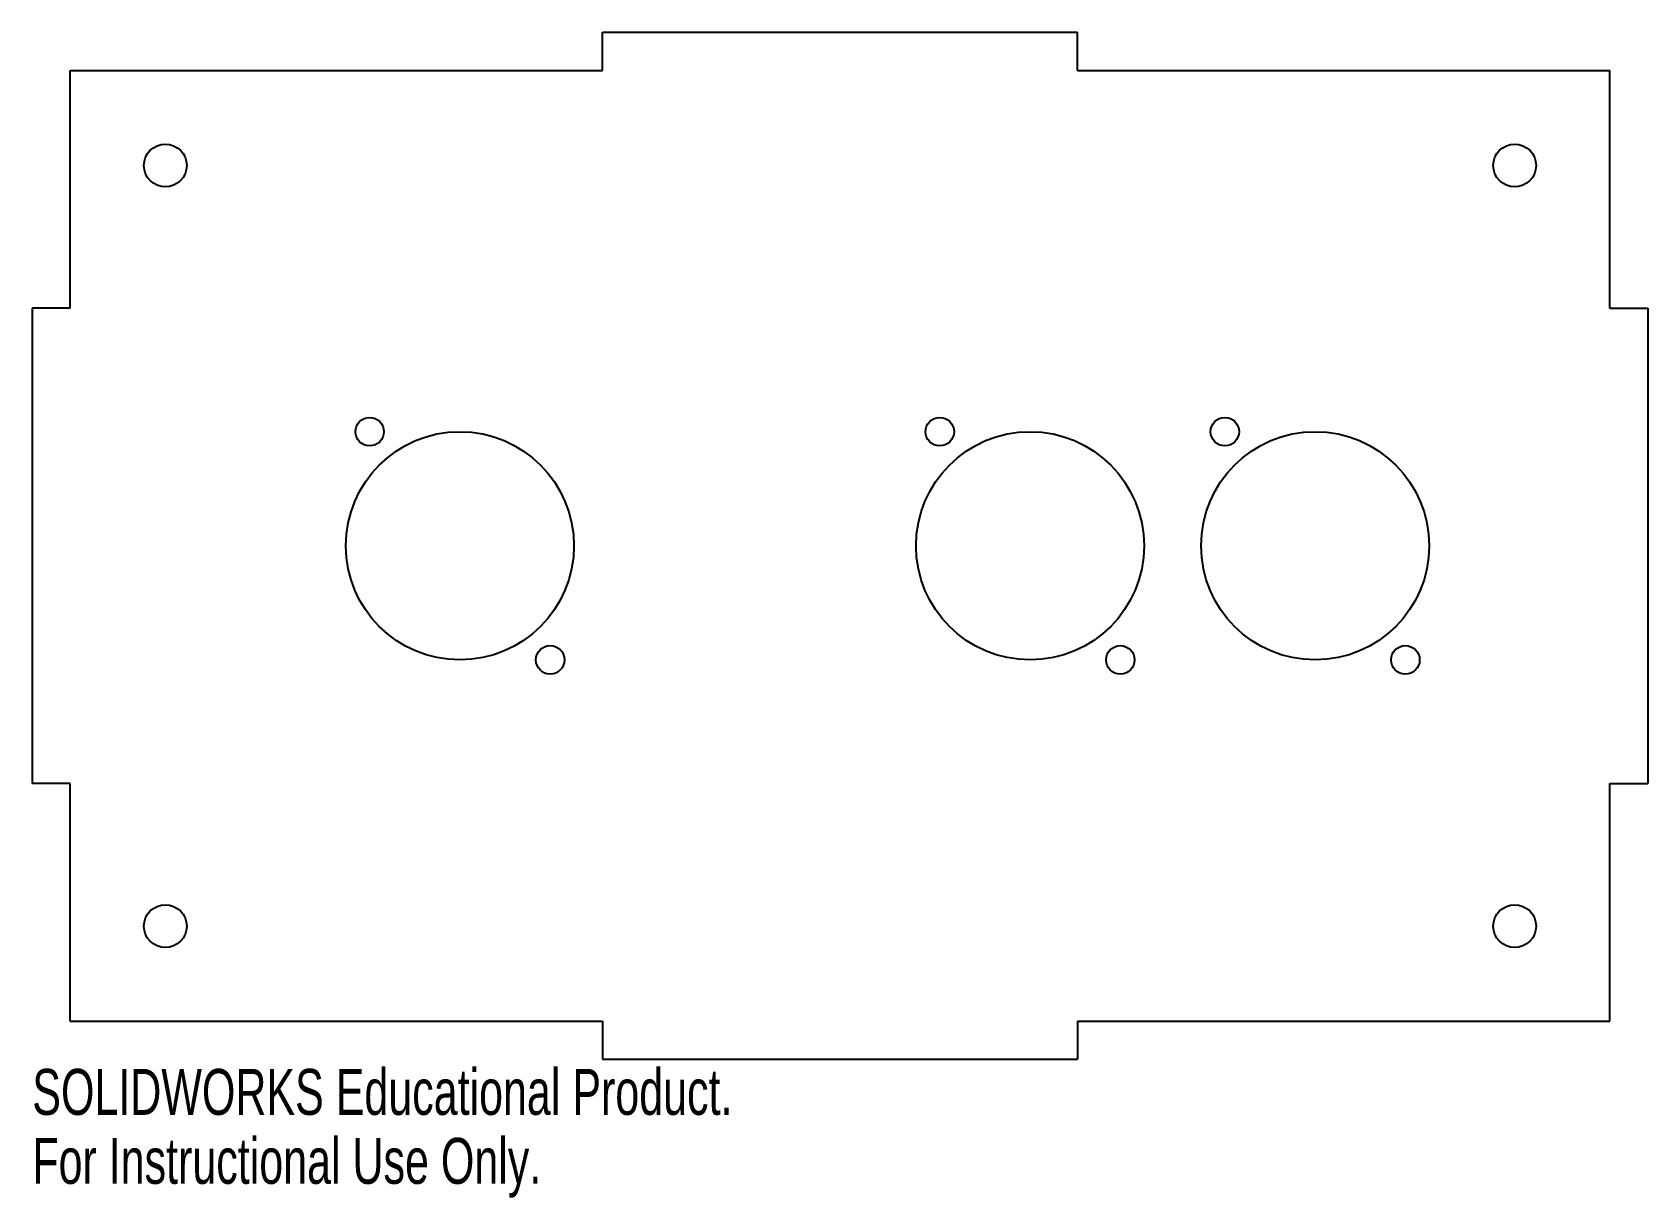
# Model space of a CAD drawing. Header units: millimetres. Extents: x -85 to 85, y -69 to 54.
import ezdxf

# ---------------------------------------------------------------- set-up
doc = ezdxf.new("R2010")
doc.units = ezdxf.units.MM
doc.styles.add('SLDTEXTSTYLE0', font='TXT', dxfattribs={"width": 0.7})

msp = doc.modelspace()

# ---------------------------------------------------------------- linework, layer by layer
at = {"color": 7, "linetype": 'Continuous', "lineweight": 25}
for p, q in [((-25, 50), (-25, 54)), ((-25, 54), (25, 54)), ((25, 50), (25, 54)), ((-81, 25), (-81, 50)), ((-81, 50), (-25, 50)), ((25, 50), (81, 50)), ((81, 25), (81, 50)), ((-85, 25), (-85, -25)), ((-81, 25), (-85, 25)), ((81, 25), (85, 25)), ((85, 25), (85, -25)), ((-81, -25), (-85, -25)), ((-81, -50), (-81, -25)), ((81, -25), (85, -25)), ((81, -50), (81, -25)), ((-81, -50), (-25, -50)), ((-25, -50), (-25, -54)), ((25, -50), (81, -50)), ((25, -50), (25, -54)), ((-25, -54), (25, -54))]:
    msp.add_line(p, q, dxfattribs=at)
for centre, radius in [((-71, 40), 2.25), ((71, 40), 2.25), ((-40, 0), 12), ((-49.5, 12), 1.5), ((20, 0), 12), ((10.5, 12), 1.5), ((50, 0), 12), ((40.5, 12), 1.5), ((-30.5, -12), 1.5), ((29.5, -12), 1.5), ((59.5, -12), 1.5), ((-71, -40), 2.25), ((71, -40), 2.25)]:
    msp.add_circle(centre, radius, dxfattribs=at)

# ---------------------------------------------------------------- texts
at = {"color": 7, "linetype": 'Continuous', "char_height": 4.8336, "attachment_point": 1, "style": 'SLDTEXTSTYLE0'}
for s, insert in [('SOLIDWORKS Educational Product.', (-85, -55.02)), ('For Instructional Use Only.', (-85, -62.27))]:
    msp.add_mtext(s, dxfattribs=dict(at, insert=insert))

doc.saveas('drawing.dxf')
